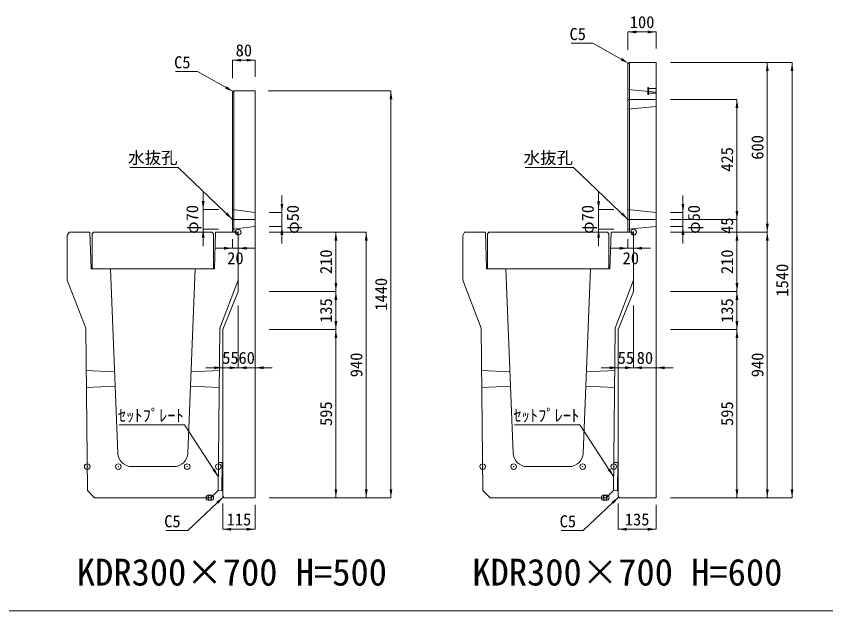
# Model space of a CAD drawing. Units: millimetres at full size, sheet at 1:40. Extents: x 172874 to 199766, y 869448 to 902797.
# Drawn here: x 191220 to 194087, y 894948 to 897053 of the extents above; entities that cross this region are included whole.
import ezdxf
from ezdxf.enums import TextEntityAlignment as Align

# ---------------------------------------------------------------- set-up
doc = ezdxf.new("R2010")
doc.units = ezdxf.units.MM
doc.header["$LTSCALE"] = 40
doc.header["$PDMODE"] = 32
doc.header["$PDSIZE"] = 20
for name, pattern in [('DASHED', [7.5, 6, -1.5]), ('USER2', [4.7625, 3.175, -1.5875]), ('USER3', [1.35, 0.75, -0.6])]:
    doc.linetypes.add(name, pattern=pattern)
for name, color, linetype, lineweight in [('セットプレート', 3, 'Continuous', 13), ('パネックスKDR', 2, 'Continuous', 13), ('図枠', 5, 'Continuous', 13), ('寸法線', 7, 'Continuous', 13), ('引出線', 4, 'Continuous', 13), ('本体', 2, 'Continuous', 13), ('補助線', 8, 'Continuous', 13), ('ｲﾝｻｰﾄ', 3, 'USER3', 5)]:
    doc.layers.add(name, color=color, linetype=linetype, lineweight=lineweight)
doc.layers.add('文字', color=7, linetype='Continuous')
doc.styles.add('ＭＳ ゴシック', font='')
doc.styles.get('ＭＳ ゴシック').set_extended_font_data('MS Gothic')

# ---------------------------------------------------------------- blocks, each defined once
blk = doc.blocks.new('filled_arrow')
at = {"color": 0, "linetype": 'Continuous', "lineweight": -2}
blk.add_solid([(7.5, 1.25), (0, 0), (7.5, -1.25)], dxfattribs=at)

msp = doc.modelspace()

# ---------------------------------------------------------------- linework, layer by layer
at = {"layer": 'セットプレート'}
for points in [[(191948.84, 895373.57), (191934.84, 895373.73), (191935.96, 895473.72), (191949.96, 895473.57)], [(193348.84, 895373.57), (193334.84, 895373.73), (193335.96, 895473.72), (193349.96, 895473.57)]]:
    msp.add_lwpolyline(points, close=True, dxfattribs=at)
at = {"layer": 'パネックスKDR'}
for p, q in [((193386.29, 896883.73), (193391.29, 896888.73)), ((193391.29, 896888.73), (193486.29, 896888.73)), ((193486.29, 896888.73), (193486.29, 895348.73)), ((193386.29, 896883.73), (193386.29, 896288.73)), ((191986.29, 896783.73), (191991.29, 896788.73)), ((191986.29, 896783.73), (191986.29, 896288.73)), ((191991.29, 896788.73), (192066.29, 896788.73)), ((192066.29, 896788.73), (192066.29, 895348.73)), ((191986.29, 896288.73), (192006.29, 896288.73)), ((192006.29, 896288.73), (192006.29, 896078.73)), ((193386.29, 896288.73), (193406.29, 896288.73)), ((193406.29, 896288.73), (193406.29, 896078.73)), ((192006.29, 896078.73), (191951.29, 895943.73)), ((193406.29, 896078.73), (193351.29, 895943.73)), ((191951.29, 895943.73), (191951.29, 895353.73)), ((193351.29, 895943.73), (193351.29, 895353.73)), ((191951.29, 895353.73), (191956.29, 895348.73)), ((191956.29, 895348.73), (192066.29, 895348.73)), ((193351.29, 895353.73), (193356.29, 895348.73)), ((193356.29, 895348.73), (193486.29, 895348.73))]:
    msp.add_line(p, q, dxfattribs=at)
at = {"layer": 'パネックスKDR', "lineweight": 5}
for p, q in [((193391.29, 896888.73), (193391.29, 896288.73)), ((191991.29, 896788.73), (191991.29, 896288.73))]:
    msp.add_line(p, q, dxfattribs=at)
at = {"layer": 'パネックスKDR', "linetype": 'DASHED', "lineweight": 9}
for p, q in [((193386.29, 896793.73), (193486.29, 896783.73)), ((193386.29, 896723.73), (193486.29, 896733.73)), ((191986.29, 896368.73), (192066.29, 896358.73)), ((193386.29, 896368.73), (193486.29, 896358.73)), ((191986.29, 896298.73), (192066.29, 896308.73)), ((193386.29, 896298.73), (193486.29, 896308.73))]:
    msp.add_line(p, q, dxfattribs=at)
at = {"layer": '図枠'}
msp.add_line((187274.21, 894948.33), (199674.21, 894948.33), dxfattribs=at)
msp.add_line((187274.21, 894948.33), (199674.21, 894948.33), dxfattribs=at)
at = {"layer": '寸法線'}
for p, q in [((193386.29, 896997.28), (193486.29, 896997.28)), ((193386.29, 896933.73), (193386.29, 896997.28)), ((193486.29, 896938.73), (193486.29, 896997.28)), ((191986.29, 896897.28), (192066.29, 896897.28)), ((191986.29, 896833.73), (191986.29, 896897.28)), ((192066.29, 896838.73), (192066.29, 896897.28)), ((193536.29, 896888.73), (193967.13, 896888.73)), ((193536.29, 896888.73), (193879.63, 896888.73)), ((193879.63, 896288.73), (193879.63, 896888.73)), ((193967.13, 895348.73), (193967.13, 896888.73)), ((192112.45, 896788.73), (192547.13, 896788.73)), ((192547.13, 895348.73), (192547.13, 896788.73)), ((193536.29, 896758.73), (193772.13, 896758.73)), ((193772.13, 896333.73), (193772.13, 896758.73)), ((191882.22, 896428.73), (191882.22, 896238.73)), ((193282.22, 896428.73), (193282.22, 896238.73)), ((192160.96, 896418.73), (192160.96, 896248.73)), ((193580.96, 896418.73), (193580.96, 896248.73)), ((193772.13, 896228.73), (193772.13, 896393.73)), ((191936.29, 896368.73), (191882.22, 896368.73)), ((192116.29, 896358.73), (192160.96, 896358.73)), ((193336.29, 896368.73), (193282.22, 896368.73)), ((193536.29, 896358.73), (193580.96, 896358.73)), ((193536.29, 896333.73), (193772.13, 896333.73)), ((193536.29, 896333.73), (193772.13, 896333.73)), ((191936.29, 896298.73), (191882.22, 896298.73)), ((192116.29, 896308.73), (192160.96, 896308.73)), ((192116.29, 896288.73), (192459.63, 896288.73)), ((192116.29, 896288.73), (192352.13, 896288.73)), ((192352.13, 896288.73), (192352.13, 896078.73)), ((192459.63, 896288.73), (192459.63, 895348.73)), ((193336.29, 896298.73), (193282.22, 896298.73)), ((193536.29, 896308.73), (193580.96, 896308.73)), ((193536.29, 896288.73), (193879.63, 896288.73)), ((193536.29, 896288.73), (193772.13, 896288.73)), ((193536.29, 896288.73), (193772.13, 896288.73)), ((193536.29, 896288.73), (193879.63, 896288.73)), ((193772.13, 896288.73), (193772.13, 896078.73)), ((193879.63, 896288.73), (193879.63, 895348.73)), ((191986.29, 896263.73), (191986.29, 896231.65)), ((192006.29, 896263.73), (192006.29, 896231.65)), ((193386.29, 896263.73), (193386.29, 896231.65)), ((193406.29, 896263.73), (193406.29, 896231.65)), ((191926.29, 896231.65), (192066.29, 896231.65)), ((193326.29, 896231.65), (193466.29, 896231.65)), ((192116.29, 896078.73), (192352.13, 896078.73)), ((192116.29, 896078.73), (192352.13, 896078.73)), ((192352.13, 896078.73), (192352.13, 895943.73)), ((193536.29, 896078.73), (193772.13, 896078.73)), ((193536.29, 896078.73), (193772.13, 896078.73)), ((193772.13, 896078.73), (193772.13, 895943.73)), ((192006.29, 896028.73), (192006.29, 895808.73)), ((192006.29, 896028.73), (192006.29, 895808.73)), ((192066.29, 896028.73), (192066.29, 895808.73)), ((193406.29, 896028.73), (193406.29, 895808.73)), ((193406.29, 896028.73), (193406.29, 895808.73)), ((193486.29, 896028.73), (193486.29, 895808.73)), ((192116.29, 895943.73), (192352.13, 895943.73)), ((192116.29, 895943.73), (192352.13, 895943.73)), ((192352.13, 895943.73), (192352.13, 895348.73)), ((193536.29, 895943.73), (193772.13, 895943.73)), ((193536.29, 895943.73), (193772.13, 895943.73)), ((193772.13, 895943.73), (193772.13, 895348.73)), ((191951.29, 895893.73), (191951.29, 895808.73)), ((193351.29, 895893.73), (193351.29, 895808.73)), ((192066.29, 895808.73), (191891.29, 895808.73)), ((191946.29, 895808.73), (192126.29, 895808.73)), ((193466.29, 895808.73), (193291.29, 895808.73)), ((193346.29, 895808.73), (193546.29, 895808.73)), ((192116.29, 895348.73), (192547.13, 895348.73)), ((192116.29, 895348.73), (192459.63, 895348.73)), ((192116.29, 895348.73), (192352.13, 895348.73)), ((193536.29, 895348.73), (193967.13, 895348.73)), ((193536.29, 895348.73), (193879.63, 895348.73)), ((193536.29, 895348.73), (193772.13, 895348.73)), ((191951.29, 895328.73), (191951.29, 895236.93)), ((192066.29, 895323.73), (192066.29, 895236.93)), ((193351.29, 895328.73), (193351.29, 895236.93)), ((193486.29, 895323.73), (193486.29, 895236.93)), ((191951.29, 895236.93), (192066.29, 895236.93)), ((193351.29, 895236.93), (193486.29, 895236.93))]:
    msp.add_line(p, q, dxfattribs=at)
at = {"layer": '引出線'}
for points in [[(193388.79, 896886.23), (193262.42, 896957.31), (193184.65, 896957.31)], [(191988.79, 896786.23), (191862.42, 896857.31), (191784.65, 896857.31)], [(191986.29, 896333.73), (191793.83, 896517.18), (191622.09, 896517.18)], [(193386.29, 896333.73), (193193.83, 896517.18), (193022.09, 896517.18)], [(191935.4, 895423.73), (191815.85, 895607.17), (191584.48, 895607.17)], [(193335.4, 895423.73), (193215.85, 895607.17), (192984.48, 895607.17)], [(191953.79, 895351.23), (191827.42, 895232.58), (191749.65, 895232.58)], [(193353.79, 895351.23), (193227.42, 895232.58), (193149.65, 895232.58)]]:
    msp.add_lwpolyline(points, dxfattribs=at)
at = {"layer": '本体'}
for p, q in [((191407.29, 896288.73), (191401.29, 896276.73)), ((191407.29, 896288.73), (191481.29, 896288.73)), ((191481.29, 896288.73), (191485.29, 896158.73)), ((191926.29, 896288.73), (191922.29, 896158.73)), ((191926.29, 896288.73), (192000.29, 896288.73)), ((192000.29, 896288.73), (192006.29, 896276.73)), ((192807.29, 896288.73), (192801.29, 896276.73)), ((192807.29, 896288.73), (192881.29, 896288.73)), ((192881.29, 896288.73), (192885.29, 896158.73)), ((193326.29, 896288.73), (193322.29, 896158.73)), ((193326.29, 896288.73), (193400.29, 896288.73)), ((193400.29, 896288.73), (193406.29, 896276.73)), ((191401.29, 896276.73), (191401.29, 896118.73)), ((192006.29, 896276.73), (192006.29, 896118.73)), ((192801.29, 896276.73), (192801.29, 896118.73)), ((193406.29, 896276.73), (193406.29, 896118.73)), ((191485.29, 896158.73), (191553.79, 896158.73)), ((191553.79, 896158.73), (191579.87, 895506.73)), ((191853.79, 896158.73), (191827.71, 895506.73)), ((191853.79, 896158.73), (191922.29, 896158.73)), ((192885.29, 896158.73), (192953.79, 896158.73)), ((192953.79, 896158.73), (192979.87, 895506.73)), ((193253.79, 896158.73), (193227.71, 895506.73)), ((193253.79, 896158.73), (193322.29, 896158.73)), ((191401.29, 896118.73), (191466.29, 895948.73)), ((192006.29, 896118.73), (191941.29, 895948.73)), ((192801.29, 896118.73), (192866.29, 895948.73)), ((193406.29, 896118.73), (193341.29, 895948.73)), ((191466.29, 895948.73), (191472.75, 895373.73)), ((191941.29, 895948.73), (191934.84, 895373.73)), ((192866.29, 895948.73), (192872.75, 895373.73)), ((193341.29, 895948.73), (193334.84, 895373.73)), ((191629.83, 895458.73), (191777.75, 895458.73)), ((193029.83, 895458.73), (193177.75, 895458.73)), ((191472.75, 895373.73), (191498.03, 895348.73)), ((191909.56, 895348.73), (191934.84, 895373.73)), ((192872.75, 895373.73), (192898.03, 895348.73)), ((193309.56, 895348.73), (193334.84, 895373.73)), ((191498.03, 895348.73), (191909.56, 895348.73)), ((192898.03, 895348.73), (193309.56, 895348.73))]:
    msp.add_line(p, q, dxfattribs=at)
at = {"layer": '本体', "linetype": 'USER2'}
for p, q in [((191467.97, 895798.73), (191568.39, 895793.73)), ((191939.61, 895798.73), (191839.19, 895793.73)), ((192867.97, 895798.73), (192968.39, 895793.73)), ((193339.61, 895798.73), (193239.19, 895793.73)), ((191468.65, 895738.73), (191570.39, 895743.73)), ((191837.19, 895743.73), (191938.93, 895738.73)), ((192868.65, 895738.73), (192970.39, 895743.73)), ((193237.19, 895743.73), (193338.93, 895738.73))]:
    msp.add_line(p, q, dxfattribs=at)
at = {"layer": '本体', "lineweight": 20}
for points in [[(191488.79, 896282.73), (191493.79, 896288.73), (191913.79, 896288.73), (191918.79, 896282.73), (191918.79, 896158.73), (191488.79, 896158.73)], [(192888.79, 896282.73), (192893.79, 896288.73), (193313.79, 896288.73), (193318.79, 896282.73), (193318.79, 896158.73), (192888.79, 896158.73)]]:
    msp.add_lwpolyline(points, close=True, dxfattribs=at)
at = {"layer": '本体'}
for centre, start, end in [((191629.83, 895508.73), 182.29061, 270), ((191777.75, 895508.73), 270, 357.70939), ((193029.83, 895508.73), 182.29061, 270), ((193177.75, 895508.73), 270, 357.70939)]:
    msp.add_arc(centre, 50, start, end, dxfattribs=at)
at = {"layer": '補助線'}
for p, q in [((193386.29, 896758.73), (193486.29, 896758.73)), ((191986.29, 896333.73), (192066.29, 896333.73)), ((193386.29, 896333.73), (193486.29, 896333.73))]:
    msp.add_line(p, q, dxfattribs=at)
for p in [(192006.29, 896288.73), (193406.29, 896288.73), (191471.79, 895458.73), (191581.79, 895458.73), (191825.79, 895458.73), (191935.79, 895458.73), (192871.79, 895458.73), (192981.79, 895458.73), (193225.79, 895458.73), (193335.79, 895458.73), (191902.29, 895348.73), (191909.29, 895348.73), (191909.29, 895348.73), (193302.29, 895348.73), (193309.29, 895348.73), (193309.29, 895348.73)]:
    msp.add_point(p, dxfattribs=at)
at = {"layer": 'ｲﾝｻｰﾄ'}
for p, q in [((193456.29, 896801.23), (193456.29, 896776.23)), ((193459.29, 896801.23), (193456.29, 896801.23)), ((193459.29, 896776.23), (193459.29, 896801.23)), ((193456.29, 896776.23), (193459.29, 896776.23)), ((193486.29, 896797.23), (193459.29, 896797.23)), ((193459.29, 896780.23), (193486.29, 896780.23))]:
    msp.add_line(p, q, dxfattribs=at)

# ---------------------------------------------------------------- block references
at = {"layer": '寸法線', "xscale": 4, "yscale": 4}
for p in [(193386.29, 896997.28), (191986.29, 896897.28), (192006.29, 896231.65), (193406.29, 896231.65), (192006.29, 895808.73), (192066.29, 895808.73), (193406.29, 895808.73), (193486.29, 895808.73), (191951.29, 895236.93), (193351.29, 895236.93)]:
    msp.add_blockref('filled_arrow', p, dxfattribs=at)
for p, rotation in [((193486.29, 896997.28), 180), ((192066.29, 896897.28), 180), ((193879.63, 896888.73), 270), ((193967.13, 896888.73), 270), ((192547.13, 896788.73), 270), ((193772.13, 896758.73), 270), ((191882.22, 896368.73), 90), ((193282.22, 896368.73), 90), ((192160.96, 896358.73), 90), ((193580.96, 896358.73), 90), ((193772.13, 896333.73), 90), ((193772.13, 896333.73), 90), ((193879.63, 896288.73), 90), ((191882.22, 896298.73), 270), ((192160.96, 896308.73), 270), ((192352.13, 896288.73), 270), ((192459.63, 896288.73), 270), ((193282.22, 896298.73), 270), ((193580.96, 896308.73), 270), ((193772.13, 896288.73), 270), ((193772.13, 896288.73), 270), ((193879.63, 896288.73), 270), ((191986.29, 896231.65), 180), ((193386.29, 896231.65), 180), ((192352.13, 896078.73), 90), ((193772.13, 896078.73), 90), ((192352.13, 896078.73), 270), ((193772.13, 896078.73), 270), ((192352.13, 895943.73), 90), ((193772.13, 895943.73), 90), ((192352.13, 895943.73), 270), ((193772.13, 895943.73), 270), ((191951.29, 895808.73), 180), ((192006.29, 895808.73), 180), ((193351.29, 895808.73), 180), ((193406.29, 895808.73), 180), ((192352.13, 895348.73), 90), ((192459.63, 895348.73), 90), ((192547.13, 895348.73), 90), ((193772.13, 895348.73), 90), ((193879.63, 895348.73), 90), ((193967.13, 895348.73), 90), ((192066.29, 895236.93), 180), ((193486.29, 895236.93), 180)]:
    msp.add_blockref('filled_arrow', p, dxfattribs=dict(at, rotation=rotation))
at = {"layer": '引出線', "xscale": 4, "yscale": 4}
for p, rotation in [((193388.79, 896886.23), 150.6), ((191988.79, 896786.23), 150.6), ((191986.29, 896333.73), 136.4), ((193386.29, 896333.73), 136.4), ((191935.4, 895423.73), 123.1), ((193335.4, 895423.73), 123.1), ((191953.79, 895351.23), 223.2), ((193353.79, 895351.23), 223.2)]:
    msp.add_blockref('filled_arrow', p, dxfattribs=dict(at, rotation=rotation))

# ---------------------------------------------------------------- texts
at = {"layer": '寸法線', "style": 'ＭＳ ゴシック'}
for s, p in [('100', (193436.29, 897032.28)), ('80', (192026.29, 896932.28)), ('20', (191996.29, 896196.65)), ('20', (193396.29, 896196.65)), ('55', (191978.79, 895843.73)), ('60', (192036.29, 895843.73)), ('55', (193378.79, 895843.73)), ('80', (193446.29, 895843.73)), ('115', (192008.79, 895271.93)), ('135', (193418.79, 895271.93))]:
    msp.add_text(s, height=42.72, dxfattribs=at).set_placement(p, align=Align.MIDDLE_CENTER)
for s, p in [('600', (193844.63, 896588.73)), ('425', (193737.13, 896546.23)), ('φ70', (191843.56, 896333.73)), ('φ50', (192199.62, 896333.73)), ('φ70', (193243.56, 896333.73)), ('φ50', (193619.62, 896333.73)), ('45', (193737.13, 896311.23)), ('210', (192317.13, 896183.73)), ('210', (193737.13, 896183.73)), ('1540', (193932.13, 896118.73)), ('1440', (192512.13, 896068.73)), ('135', (192317.13, 896011.23)), ('135', (193737.13, 896011.23)), ('940', (192424.63, 895818.73)), ('940', (193844.63, 895818.73)), ('595', (192317.13, 895646.23)), ('595', (193737.13, 895646.23))]:
    msp.add_text(s, height=42.72, rotation=90, dxfattribs=at).set_placement(p, align=Align.MIDDLE_CENTER)
at = {"layer": '引出線', "style": 'ＭＳ ゴシック'}
for s, p in [('C5', (193237.42, 897011.31)), ('C5', (191837.42, 896911.31)), ('水抜孔', (191791.58, 896573.46)), ('水抜孔', (193191.58, 896573.46)), ('ｾｯﾄﾌﾟﾚｰﾄ', (191813.6, 895661.17)), ('ｾｯﾄﾌﾟﾚｰﾄ', (193213.6, 895661.17)), ('C5', (191802.42, 895286.58)), ('C5', (193202.42, 895286.58))]:
    msp.add_text(s, height=42.72, dxfattribs=at).set_placement(p, align=Align.TOP_RIGHT)
at = {"layer": '文字', "style": 'ＭＳ ゴシック'}
for s, p in [('KDR300×700 H=500', (191435.03, 895009.17)), ('KDR300×700 H=600', (192835.03, 895009.17))]:
    msp.add_text(s, height=94.94, dxfattribs=at).set_placement(p, align=Align.BOTTOM_LEFT)

doc.saveas('drawing.dxf')
